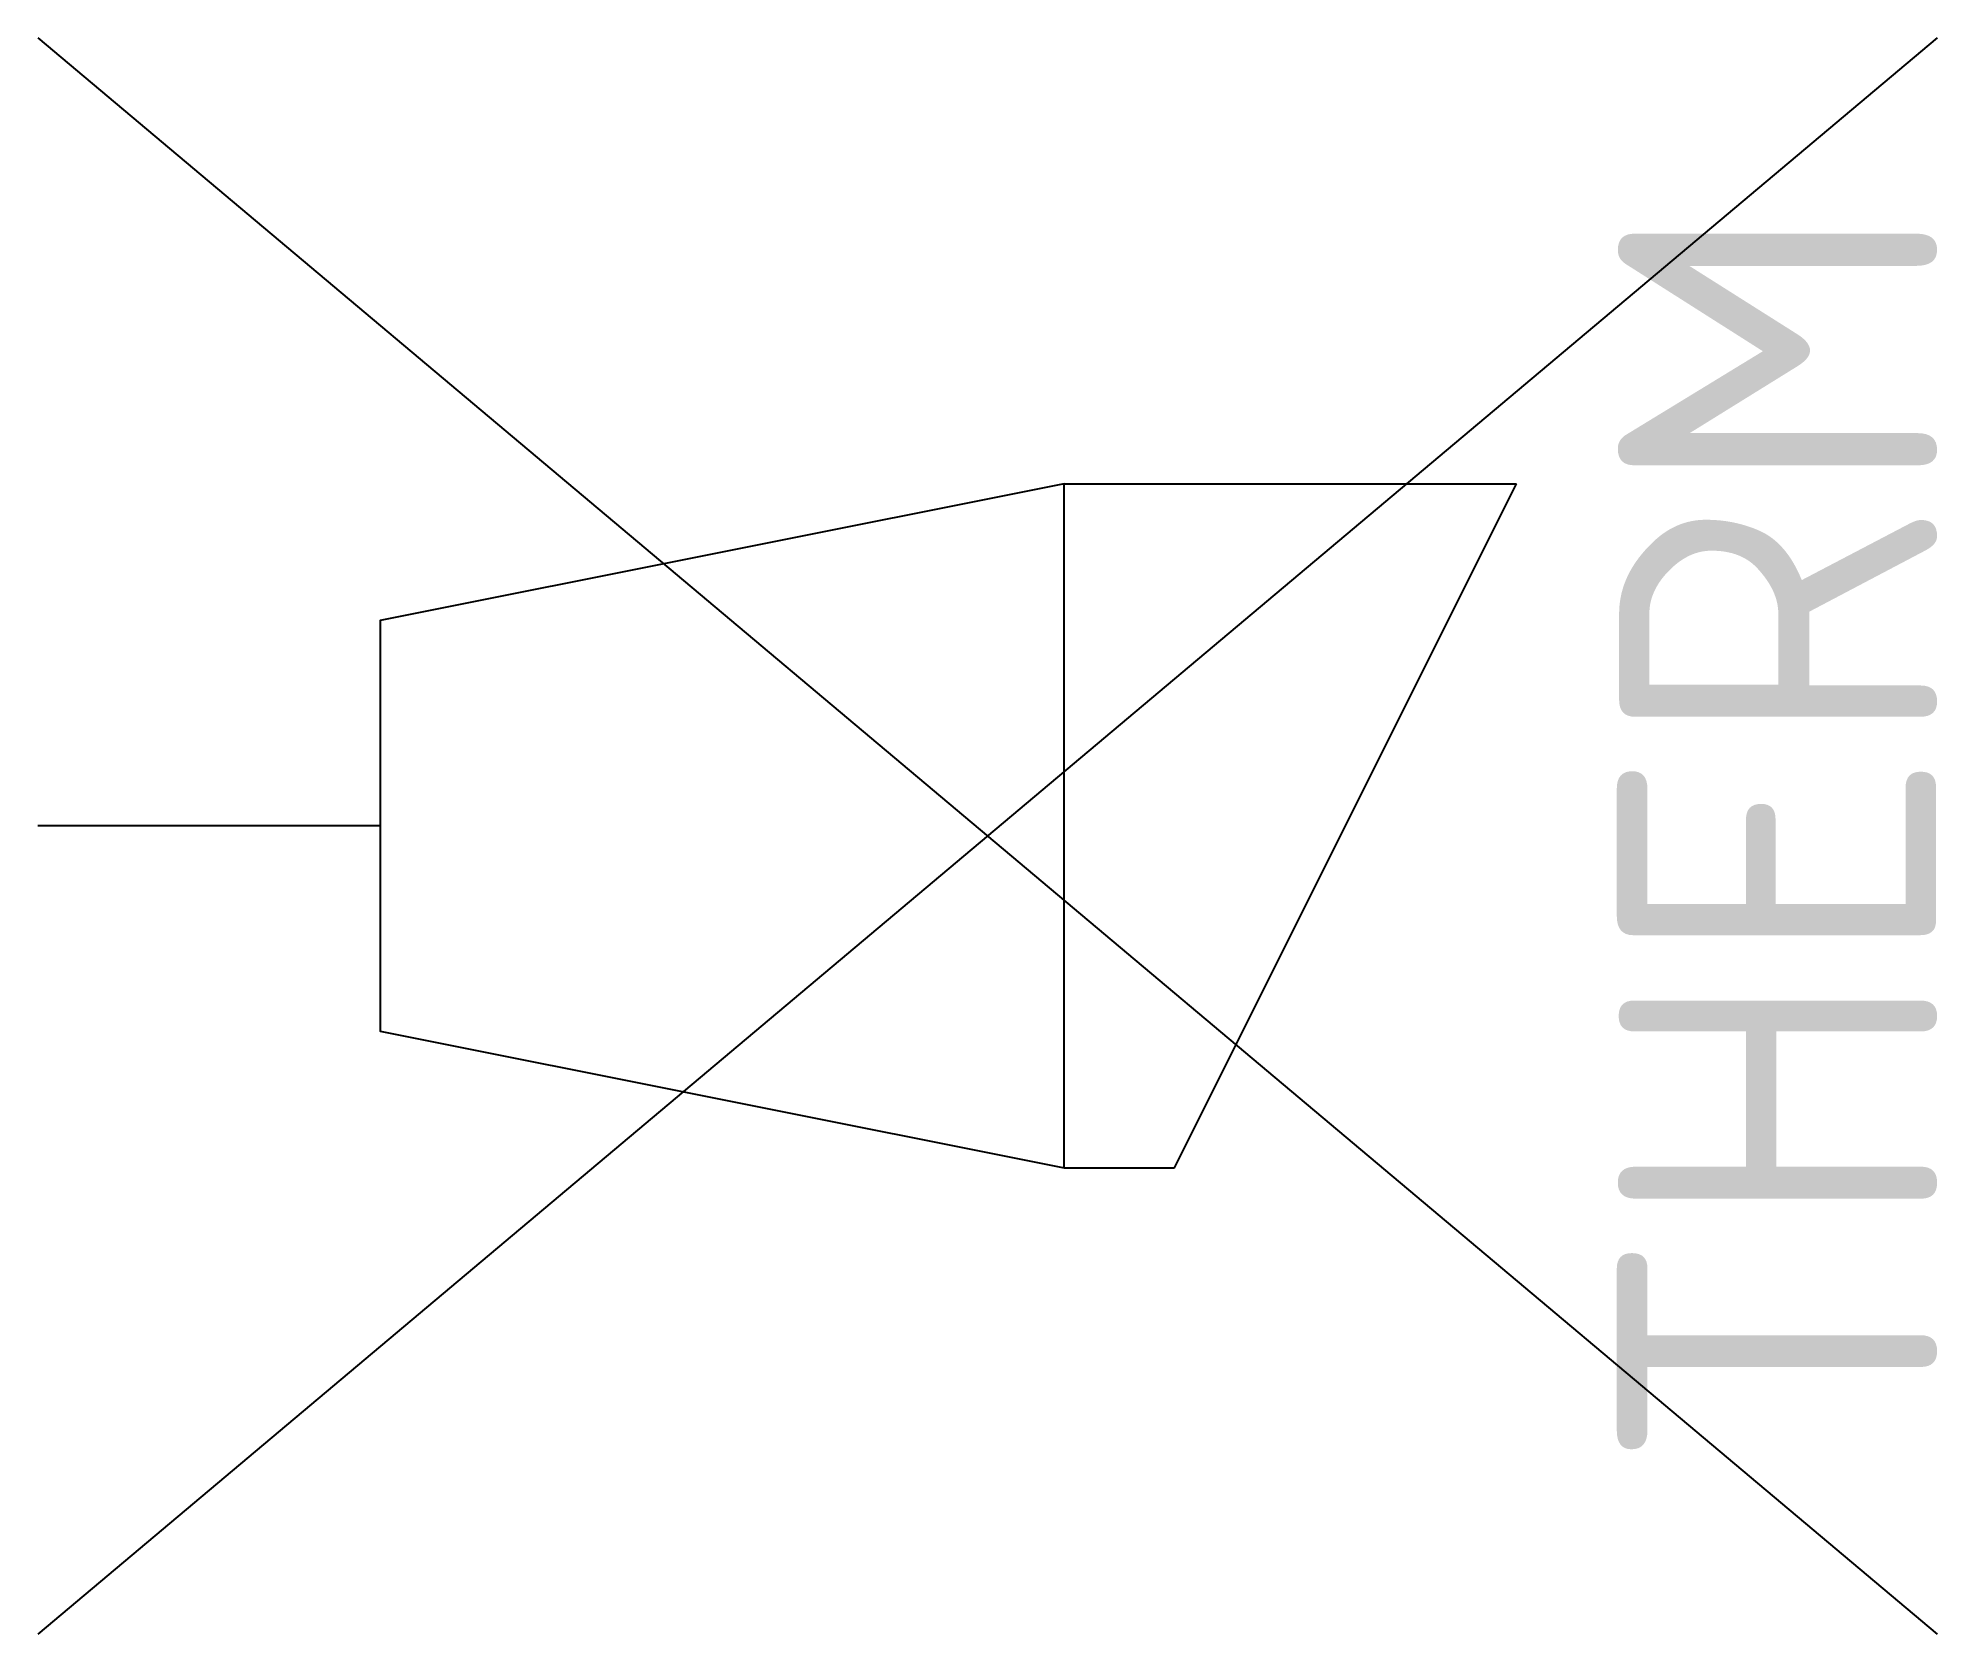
# Model space of a CAD drawing. Header units: metres. Extents: x 0 to 10.4, y -4.4 to 4.3.
import ezdxf
from ezdxf.enums import TextEntityAlignment as Align

# ---------------------------------------------------------------- set-up
doc = ezdxf.new("R2010")
doc.units = ezdxf.units.M
doc.styles.add('NLCS-ISO', font='NLCS-ISO.ttf')

msp = doc.modelspace()

# ---------------------------------------------------------------- linework, layer by layer
for p, q in [((10.41, 4.319), (0, -4.431)), ((0, 4.319), (10.41, -4.431)), ((5.625, 1.875), (8.105, 1.875)), ((6.23, -1.875), (8.105, 1.875)), ((1.875, 0), (0, 0)), ((5.625, -1.875), (6.23, -1.875))]:
    msp.add_line(p, q)
msp.add_lwpolyline([(5.625, 1.875), (1.875, 1.125), (1.875, -1.125), (5.625, -1.875)], close=True)

# ---------------------------------------------------------------- texts
at = {"style": 'NLCS-ISO'}
msp.add_text('THERM', height=1.75, rotation=90, dxfattribs=at).set_placement((9.535, -0.056), align=Align.MIDDLE_CENTER)

doc.saveas('drawing.dxf')
